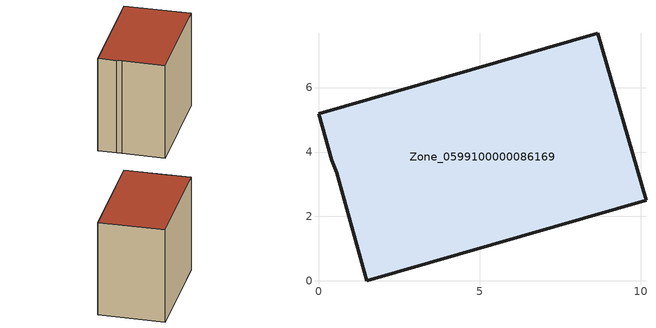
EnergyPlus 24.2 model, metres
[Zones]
Zone_0599100000086169
 floor ground (C_G): 0.57,3.35 0.42,3.75 0,5.19 8.66,7.69 10.16,2.51 1.5,0 z0
 wall outside (C_F): 1.5,0 10.16,2.51 8.66,7.69 0,5.19 0.42,3.75 0.57,3.35 1.5,0 z0:8.14
 roof outside (C_R): 0.42,3.75 0.57,3.35 1.5,0 10.16,2.51 8.66,7.69 0,5.19 z8.14
[BUILDING]
Pand.0599100000086169: North Axis=0; Terrain=City; Loads Convergence Tolerance Value=0.04; Temperature Convergence Tolerance Value=0.4; Solar Distribution=FullExterior; Maximum Number of Warmup Days=25; Minimum Number of Warmup Days=1
[Site:Location]
Rotterdam.The.Hague.AP_ZH_NLD Design_Conditions: Latitude=51.96; Longitude=4.45; Time Zone=1; Elevation=-4.5
[SITE:GROUNDTEMPERATURE:BUILDINGSURFACE]
18, 18, 18, 18, 18, 18, 18, 18, 18, 18, 18, 18
[MATERIAL] Thermal Absorptance=0.9; Solar Absorptance=0.7; Visible Absorptance=0.7
Name | Roughness | Thickness | Conductivity | Density | Specific Heat
G.TI.1975-1991 | MediumSmooth | 0.15 | 0.288461 | 540 | 1210
F.TI.1975-1991 | Rough | 0.3 | 0.230769 | 1920 | 840
R.TI.1975-1991 | MediumRough | 0.2 | 0.153846 | 1500 | 1000
[CONSTRUCTION]
C_G: G.TI.1975-1991
C_F: F.TI.1975-1991
C_R: R.TI.1975-1991
[ZONE]
Zone_0599100000086169: Type=1; Multiplier=1; Ceiling Height=Autocalculate; Volume=Autocalculate; Floor Area=autocalculate; Part of Total Floor Area=Yes
[ZONEINFILTRATION:DESIGNFLOWRATE]
Infil_Zone_0599100000086169: Zone or ZoneList or Space or SpaceList=Zone_0599100000086169; Schedule=AlwaysOn; Design Flow Rate Calculation Method=Flow/Area; Flow Rate per Floor Area=0.003; Constant Term Coefficient=1; Temperature Term Coefficient=0; Velocity Term Coefficient=0; Velocity Squared Term Coefficient=0
[HVACTEMPLATE:ZONE:IDEALLOADSAIRSYSTEM]
Zone_0599100000086169: Maximum Heating Supply Air Temperature=50; Minimum Cooling Supply Air Temperature=13; Maximum Heating Supply Air Humidity Ratio=0.0156; Minimum Cooling Supply Air Humidity Ratio=0.0077; Heating Limit=NoLimit; Cooling Limit=NoLimit; Dehumidification Control Type=ConstantSensibleHeatRatio; Cooling Sensible Heat Ratio=0.7; Dehumidification Setpoint=60; Humidification Control Type=None; Humidification Setpoint=30; Outdoor Air Method=None; Outdoor Air Flow Rate per Person=0.00944; Outdoor Air Flow Rate per Zone Floor Area=0; Outdoor Air Flow Rate per Zone=0; Demand Controlled Ventilation Type=None; Outdoor Air Economizer Type=NoEconomizer; Heat Recovery Type=None; Sensible Heat Recovery Effectiveness=0.7; Latent Heat Recovery Effectiveness=0.65
[ZONECONTROL:THERMOSTAT]
ThermostatControl_Zone_0599100000086169: Zone or ZoneList=Zone_0599100000086169; Control Type Schedule=DualSetpointControlType; Control 1=Thermostat_Zone_0599100000086169; Temperature Difference Between Cutout And Setpoint=0
[THERMOSTATSETPOINT:DUALSETPOINT]
Thermostat_Zone_0599100000086169: Heating Setpoint Temperature Schedule=HeatingSetpoint_Zone_0599100000086169; Cooling Setpoint Temperature Schedule=CoolingSetpoint_Zone_0599100000086169
[SCHEDULE:COMPACT]
HeatingSetpoint_Zone_0599100000086169: Through: 12/31, For: AllDays, Until: 24:00, 21
CoolingSetpoint_Zone_0599100000086169: Through: 12/31, For: AllDays, Until: 24:00, 24
DualSetpointControlType: Through: 12/31, For: AllDays, Until: 24:00, 4
AlwaysOn: Through: 12/31, For: AllDays, Until: 24:00, 1
